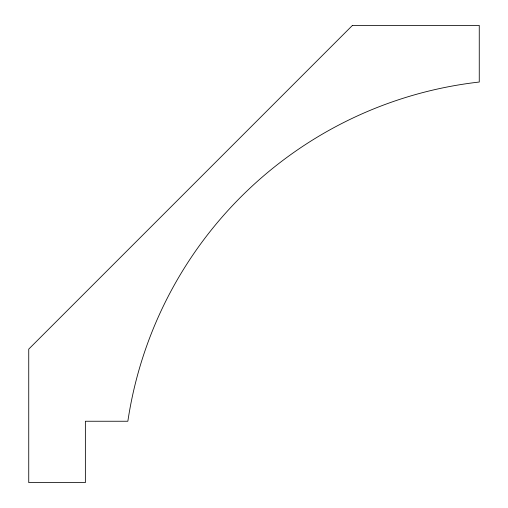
<?xml version="1.0" encoding="UTF-8"?>
<svg xmlns="http://www.w3.org/2000/svg" width="508" height="508" viewBox="0 0 508 508"><rect width="100%" height="100%" fill="white"/><g stroke="black" fill="none" stroke-linecap="round" stroke-linejoin="round"><path stroke-width="0.76" d="M352.45 25.4L28.74 349.11L28.74 482.6L85.369 482.6L85.369 421.246L127.851 421.246A400.971 400.971 0 0 1 479.26 82.036L479.26 25.4L352.45 25.4"/></g></svg>
